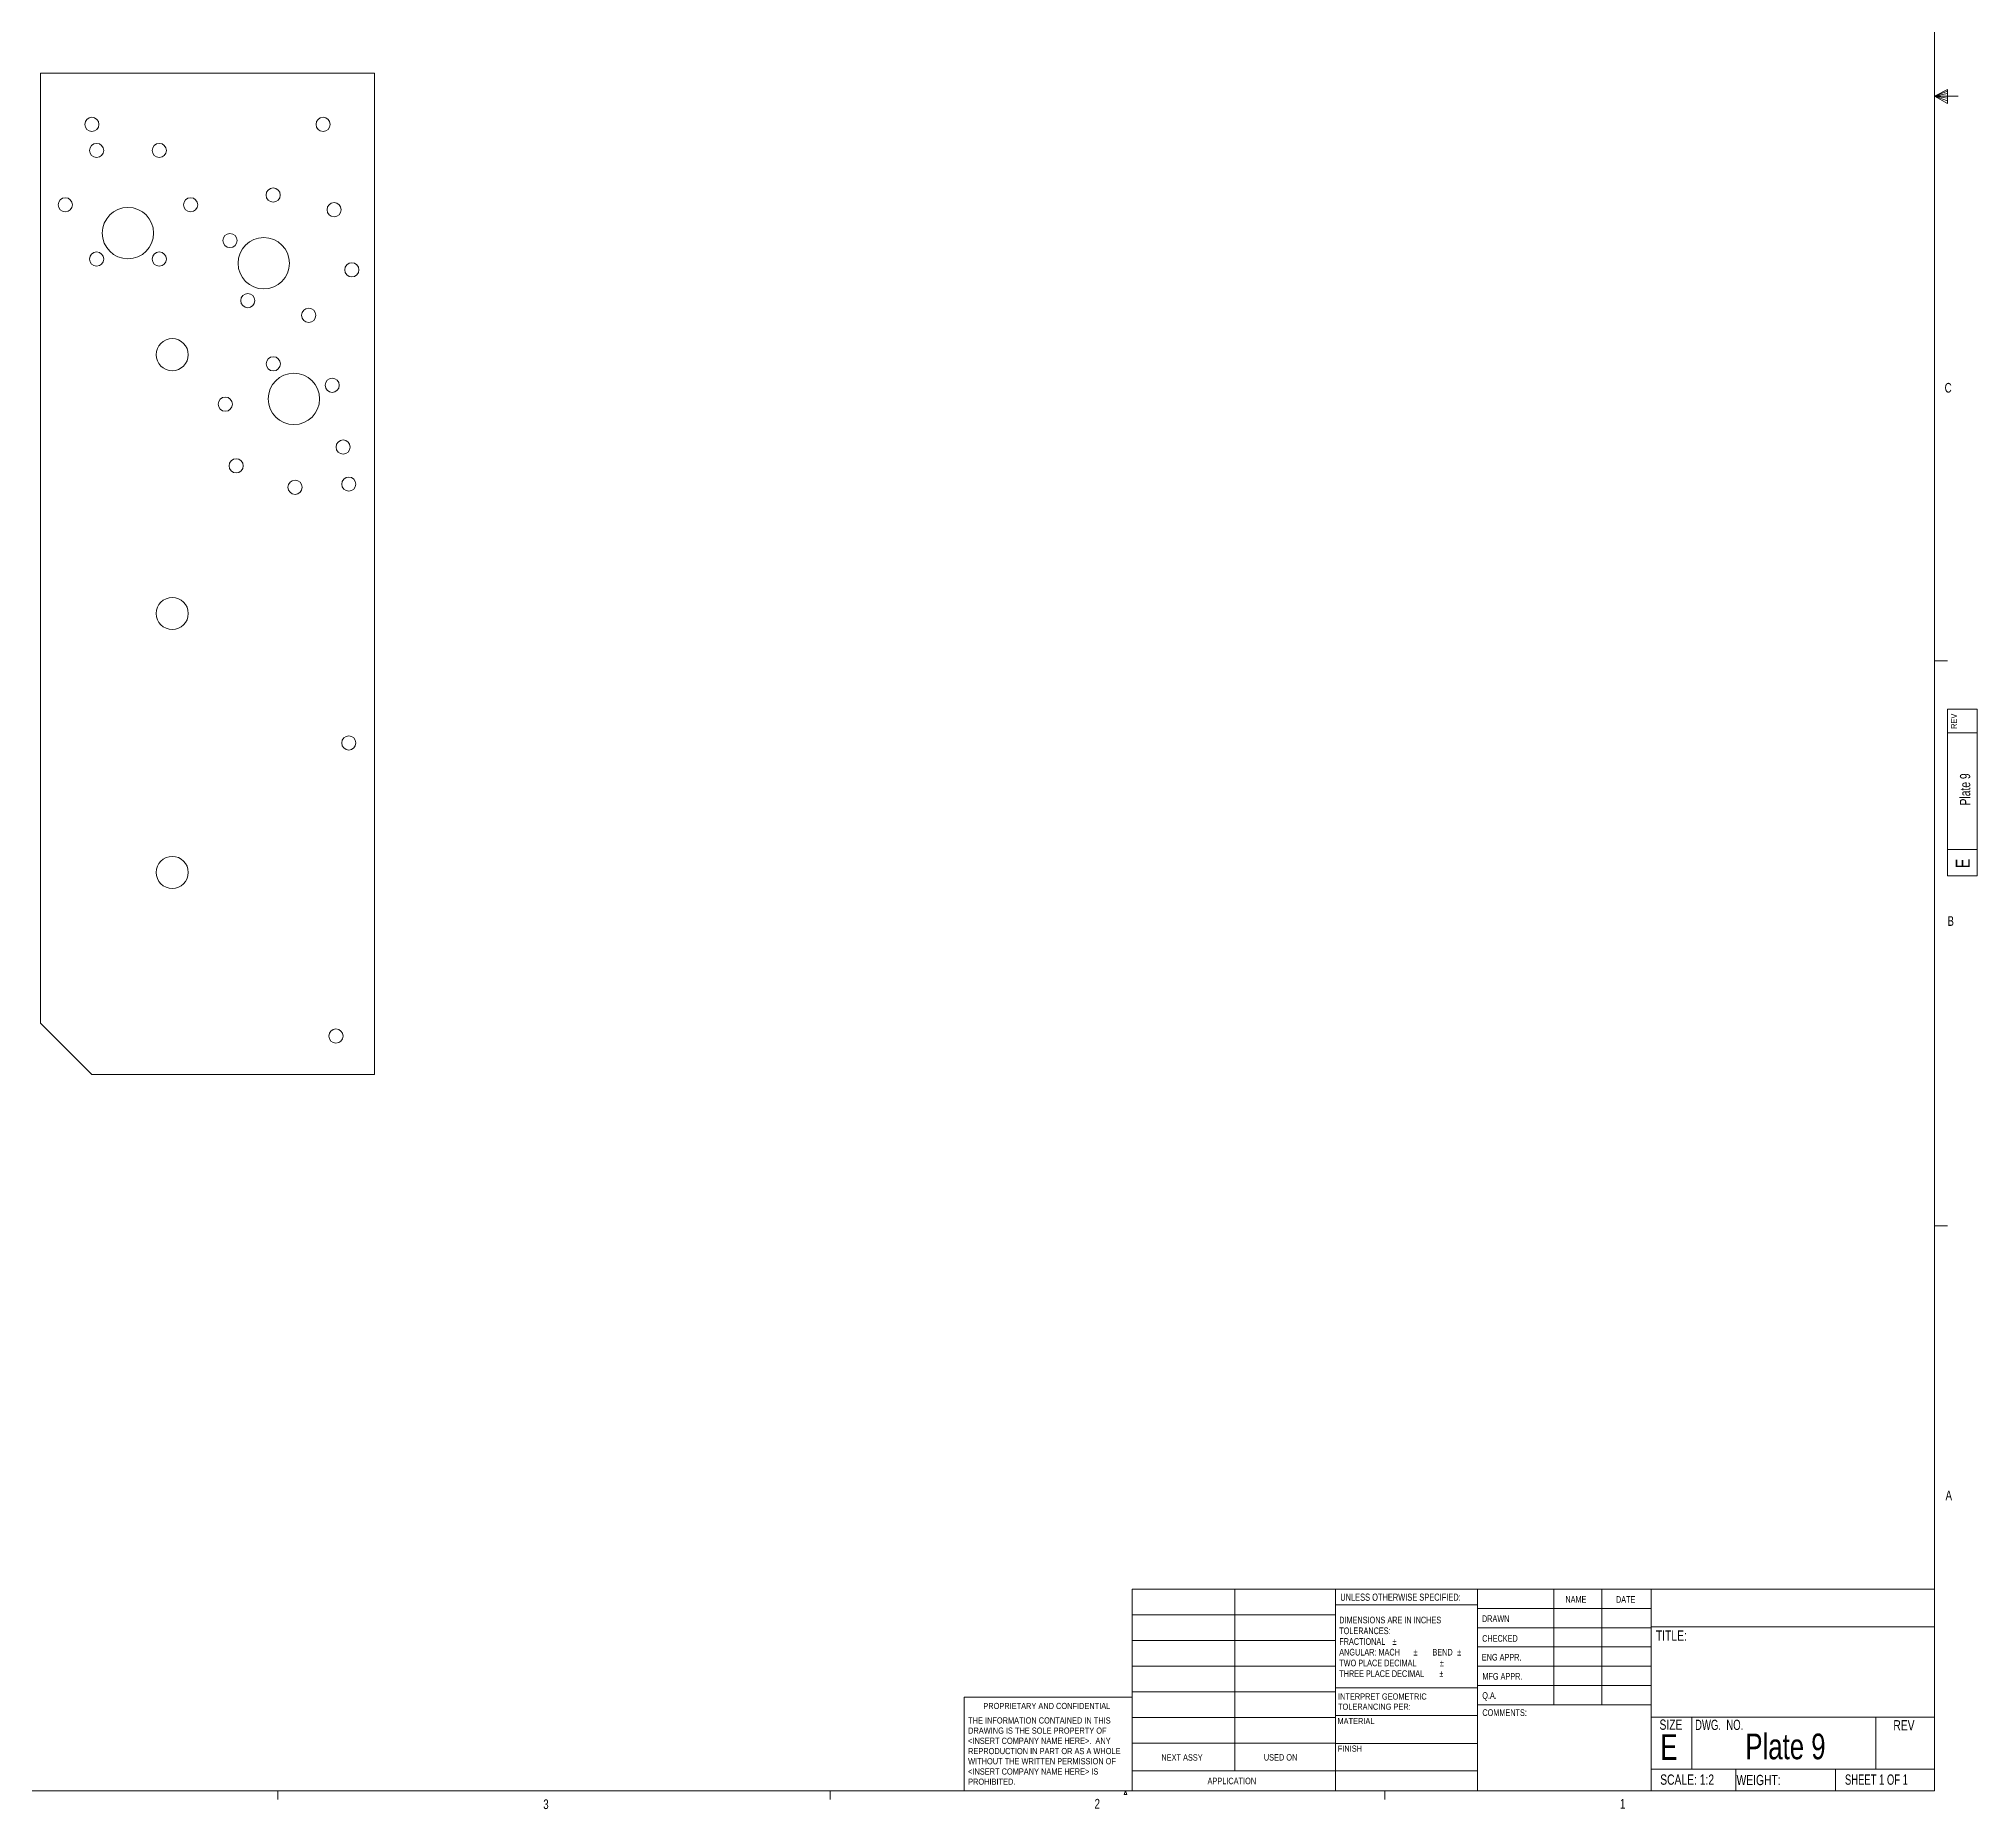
# Model space of a CAD drawing. Header units: inches. Extents: x 0.3 to 43.9, y 0.2 to 33.7.
# Drawn here: x 25.07 to 43.94, y 0.23 to 17.47 of the extents above; entities that cross this region are included whole.
import ezdxf

# ---------------------------------------------------------------- set-up
doc = ezdxf.new("R2010")
doc.units = ezdxf.units.IN
doc.header["$MEASUREMENT"] = 0
doc.styles.add('SLDTEXTSTYLE0', font='TXT', dxfattribs={"width": 0.75})
doc.styles.add('SLDTEXTSTYLE1', font='TXT', dxfattribs={"width": 0.6875})
doc.styles.add('SLDTEXTSTYLE2', font='TXT', dxfattribs={"width": 0.694444})

# ---------------------------------------------------------------- blocks, each defined once
blk = doc.blocks.new('SW_NOTE_0')
at = {"color": 0, "linetype": 'Continuous', "lineweight": 0, "char_height": 0.06, "attachment_point": 1, "style": 'SLDTEXTSTYLE0'}
for s, insert in [('INTERPRET GEOMETRIC', (0, 0.077)), ('TOLERANCING PER:', (0, -0.022))]:
    blk.add_mtext(s, dxfattribs=dict(at, insert=insert))
blk = doc.blocks.new('SW_NOTE_1')
at = {"color": 0, "linetype": 'Continuous', "lineweight": 0, "char_height": 0.065, "attachment_point": 1, "style": 'SLDTEXTSTYLE0'}
for s, insert in [('DIMENSIONS ARE IN INCHES', (0, 0.084)), ('TOLERANCES:', (0, -0.021)), ('FRACTIONAL', (0, -0.125)), ('%%p', (0.518, -0.125)), ('ANGULAR: MACH', (0, -0.229)), ('TWO PLACE DECIMAL', (0, -0.334)), ('%%p', (0.723, -0.229)), ('BEND', (0.907, -0.229)), ('%%p', (0.979, -0.334)), ('%%p', (1.148, -0.229)), ('THREE PLACE DECIMAL', (0, -0.438)), ('%%p', (0.974, -0.438))]:
    blk.add_mtext(s, dxfattribs=dict(at, insert=insert))
blk = doc.blocks.new('SW_NOTE_2')
at = {"color": 0, "linetype": 'Continuous', "lineweight": 0, "char_height": 0.06, "attachment_point": 1, "style": 'SLDTEXTSTYLE0'}
for s, insert in [('THE INFORMATION CONTAINED IN THIS', (0, 0.077)), ('<INSERT COMPANY NAME HERE>.  ANY', (0, -0.121)), ('DRAWING IS THE SOLE PROPERTY OF', (0, -0.022)), ('WITHOUT THE WRITTEN PERMISSION OF', (0, -0.32)), ('REPRODUCTION IN PART OR AS A WHOLE', (0, -0.221)), ('<INSERT COMPANY NAME HERE> IS', (0, -0.42)), ('PROHIBITED.', (0, -0.519))]:
    blk.add_mtext(s, dxfattribs=dict(at, insert=insert))

msp = doc.modelspace()

# ---------------------------------------------------------------- linework, layer by layer
at = {"color": 7, "linetype": 'Continuous', "lineweight": 0}
for p, q in [((43.523, 0.411), (43.523, 33.411)), ((43.523, 16.911), (43.647, 16.976)), ((43.647, 16.958), (43.523, 16.911)), ((43.647, 16.934), (43.523, 16.911)), ((43.647, 16.891), (43.523, 16.911)), ((43.647, 16.865), (43.523, 16.911)), ((43.647, 16.837), (43.523, 16.911)), ((43.523, 16.911), (43.752, 16.911)), ((43.647, 16.976), (43.647, 16.837)), ((43.523, 11.411), (43.648, 11.411)), ((43.648, 10.943), (43.937, 10.943)), ((43.648, 10.943), (43.648, 9.32)), ((43.937, 10.943), (43.937, 9.32)), ((43.937, 10.71), (43.648, 10.71)), ((43.648, 9.576), (43.937, 9.576)), ((43.648, 9.32), (43.937, 9.32)), ((43.523, 5.911), (43.648, 5.911)), ((35.714, 2.375), (43.523, 2.375)), ((35.714, 0.411), (35.714, 2.375)), ((36.712, 2.375), (36.712, 0.607)), ((37.691, 0.411), (37.691, 2.375)), ((39.073, 2.375), (39.073, 0.411)), ((39.817, 2.375), (39.817, 1.25)), ((40.285, 2.375), (40.285, 1.25)), ((40.764, 2.375), (40.764, 0.411)), ((35.714, 2.125), (37.691, 2.125)), ((39.073, 2.221), (37.691, 2.221)), ((39.073, 2.187), (40.764, 2.187)), ((39.073, 2), (40.764, 2)), ((40.764, 2.008), (43.523, 2.008)), ((35.714, 1.875), (37.691, 1.875)), ((39.073, 1.812), (40.764, 1.812)), ((35.714, 1.625), (37.691, 1.625)), ((40.764, 1.625), (39.073, 1.625)), ((34.077, 0.411), (34.077, 1.325)), ((35.714, 1.325), (34.077, 1.325)), ((35.714, 1.375), (37.691, 1.375)), ((37.691, 1.414), (39.073, 1.414)), ((40.764, 1.437), (39.073, 1.437)), ((37.691, 1.144), (39.073, 1.144)), ((40.764, 1.25), (39.073, 1.25)), ((35.714, 1.125), (37.691, 1.125)), ((40.764, 1.13), (43.523, 1.13)), ((41.16, 1.13), (41.16, 0.623)), ((42.951, 1.13), (42.951, 0.623)), ((35.714, 0.875), (37.691, 0.875)), ((37.691, 0.874), (39.073, 0.874)), ((35.714, 0.607), (39.073, 0.607)), ((40.764, 0.623), (43.523, 0.623)), ((41.587, 0.623), (41.587, 0.411)), ((42.559, 0.623), (42.559, 0.411)), ((43.523, 0.411), (0.523, 0.411)), ((27.398, 0.411), (27.398, 0.326)), ((32.773, 0.411), (32.773, 0.326)), ((35.634, 0.376), (35.648, 0.411)), ((35.648, 0.411), (35.66, 0.376)), ((38.173, 0.411), (38.173, 0.326)), ((35.66, 0.376), (35.634, 0.376))]:
    msp.add_line(p, q, dxfattribs=at)
at = {"color": 7, "linetype": 'Continuous', "lineweight": 15}
for p, q in [((28.338, 17.135), (25.088, 17.135)), ((25.088, 17.135), (25.088, 7.885)), ((28.338, 7.385), (28.338, 17.135)), ((25.588, 7.385), (25.088, 7.885)), ((25.588, 7.385), (28.338, 7.385))]:
    msp.add_line(p, q, dxfattribs=at)
for centre, radius in [((25.588, 16.635), 0.0689), ((27.838, 16.635), 0.0689), ((25.634, 16.381), 0.0689), ((26.244, 16.381), 0.0689), ((25.329, 15.852), 0.0689), ((26.549, 15.852), 0.0689), ((27.352, 15.947), 0.0689), ((27.945, 15.804), 0.0689), ((25.939, 15.576), 0.25), ((26.932, 15.504), 0.0689), ((27.261, 15.283), 0.25), ((25.634, 15.324), 0.0689), ((26.244, 15.324), 0.0689), ((28.118, 15.219), 0.0689), ((27.105, 14.919), 0.0689), ((27.698, 14.776), 0.0689), ((26.37, 14.393), 0.156), ((27.353, 14.304), 0.0689), ((27.554, 13.962), 0.25), ((27.927, 14.095), 0.0689), ((26.886, 13.911), 0.0689), ((28.033, 13.494), 0.0689), ((26.992, 13.311), 0.0689), ((27.565, 13.102), 0.0689), ((28.088, 13.133), 0.0689), ((26.37, 11.873), 0.156), ((28.088, 10.613), 0.0689), ((26.37, 9.353), 0.156), ((27.963, 7.76), 0.0689)]:
    msp.add_circle(centre, radius, dxfattribs=at)

# ---------------------------------------------------------------- block references
at = {"color": 7, "linetype": 'Continuous', "lineweight": 0}
for name, p in [('SW_NOTE_1', (37.728, 2.023)), ('SW_NOTE_0', (37.716, 1.283)), ('SW_NOTE_2', (34.116, 1.05))]:
    msp.add_blockref(name, p, dxfattribs=at)

# ---------------------------------------------------------------- texts
for s, insert, char_height, attachment_point, style in [('C', (43.62, 14.118), 0.0938, 1, 'SLDTEXTSTYLE0'), ('B', (43.648, 8.926), 0.0938, 1, 'SLDTEXTSTYLE0'), ('A', (43.629, 3.335), 0.0938, 1, 'SLDTEXTSTYLE0'), ('UNLESS OTHERWISE SPECIFIED:', (37.738, 2.332), 0.07, 1, 'SLDTEXTSTYLE0'), ('NAME', (39.929, 2.309), 0.065, 1, 'SLDTEXTSTYLE0'), ('DATE', (40.421, 2.307), 0.065, 1, 'SLDTEXTSTYLE0'), ('DRAWN', (39.117, 2.12), 0.065, 1, 'SLDTEXTSTYLE0'), ('CHECKED', (39.119, 1.928), 0.065, 1, 'SLDTEXTSTYLE0'), ('TITLE:', (40.81, 1.973), 0.1, 1, 'SLDTEXTSTYLE0'), ('ENG APPR.', (39.116, 1.745), 0.065, 1, 'SLDTEXTSTYLE0'), ('MFG APPR.', (39.121, 1.558), 0.065, 1, 'SLDTEXTSTYLE0'), ('Q.A.', (39.12, 1.372), 0.065, 1, 'SLDTEXTSTYLE0'), ('PROPRIETARY AND CONFIDENTIAL', (34.264, 1.268), 0.06, 1, 'SLDTEXTSTYLE0'), ('COMMENTS:', (39.121, 1.206), 0.065, 1, 'SLDTEXTSTYLE0'), ('MATERIAL', (37.711, 1.121), 0.06, 1, 'SLDTEXTSTYLE0'), ('SIZE', (40.845, 1.106), 0.1, 1, 'SLDTEXTSTYLE0'), ('E', (40.853, 0.963), 0.25, 1, 'SLDTEXTSTYLE0'), ('DWG.  NO.', (41.191, 1.104), 0.1, 1, 'SLDTEXTSTYLE2'), ('Plate 9', (42.071, 0.969), 0.25, 2, 'SLDTEXTSTYLE0'), ('REV', (43.121, 1.1), 0.1, 1, 'SLDTEXTSTYLE0'), ('NEXT ASSY', (35.997, 0.768), 0.0625, 1, 'SLDTEXTSTYLE0'), ('USED ON', (36.994, 0.769), 0.0625, 1, 'SLDTEXTSTYLE0'), ('FINISH', (37.714, 0.853), 0.06, 1, 'SLDTEXTSTYLE0'), ('SCALE: 1:2', (40.852, 0.571), 0.1, 1, 'SLDTEXTSTYLE0'), ('WEIGHT:', (41.595, 0.567), 0.1, 1, 'SLDTEXTSTYLE0'), ('SHEET 1 OF 1', (42.65, 0.571), 0.1, 1, 'SLDTEXTSTYLE1'), ('APPLICATION', (36.446, 0.539), 0.0625, 1, 'SLDTEXTSTYLE0'), ('3', (29.981, 0.328), 0.0938, 1, 'SLDTEXTSTYLE0'), ('2', (35.347, 0.333), 0.0938, 1, 'SLDTEXTSTYLE0'), ('1', (40.461, 0.333), 0.0938, 1, 'SLDTEXTSTYLE0')]:
    msp.add_mtext(s, dxfattribs=dict(at, insert=insert, char_height=char_height, attachment_point=attachment_point, style=style))
at = {"color": 7, "linetype": 'Continuous', "lineweight": 0, "rotation": 90, "style": 'SLDTEXTSTYLE0'}
for s, insert, char_height, attachment_point in [('REV', (43.681, 10.75), 0.06, 1), ('Plate 9', (43.769, 10.161), 0.1, 2), ('E', (43.727, 9.393), 0.138, 1)]:
    msp.add_mtext(s, dxfattribs=dict(at, insert=insert, char_height=char_height, attachment_point=attachment_point))

doc.saveas('drawing.dxf')
